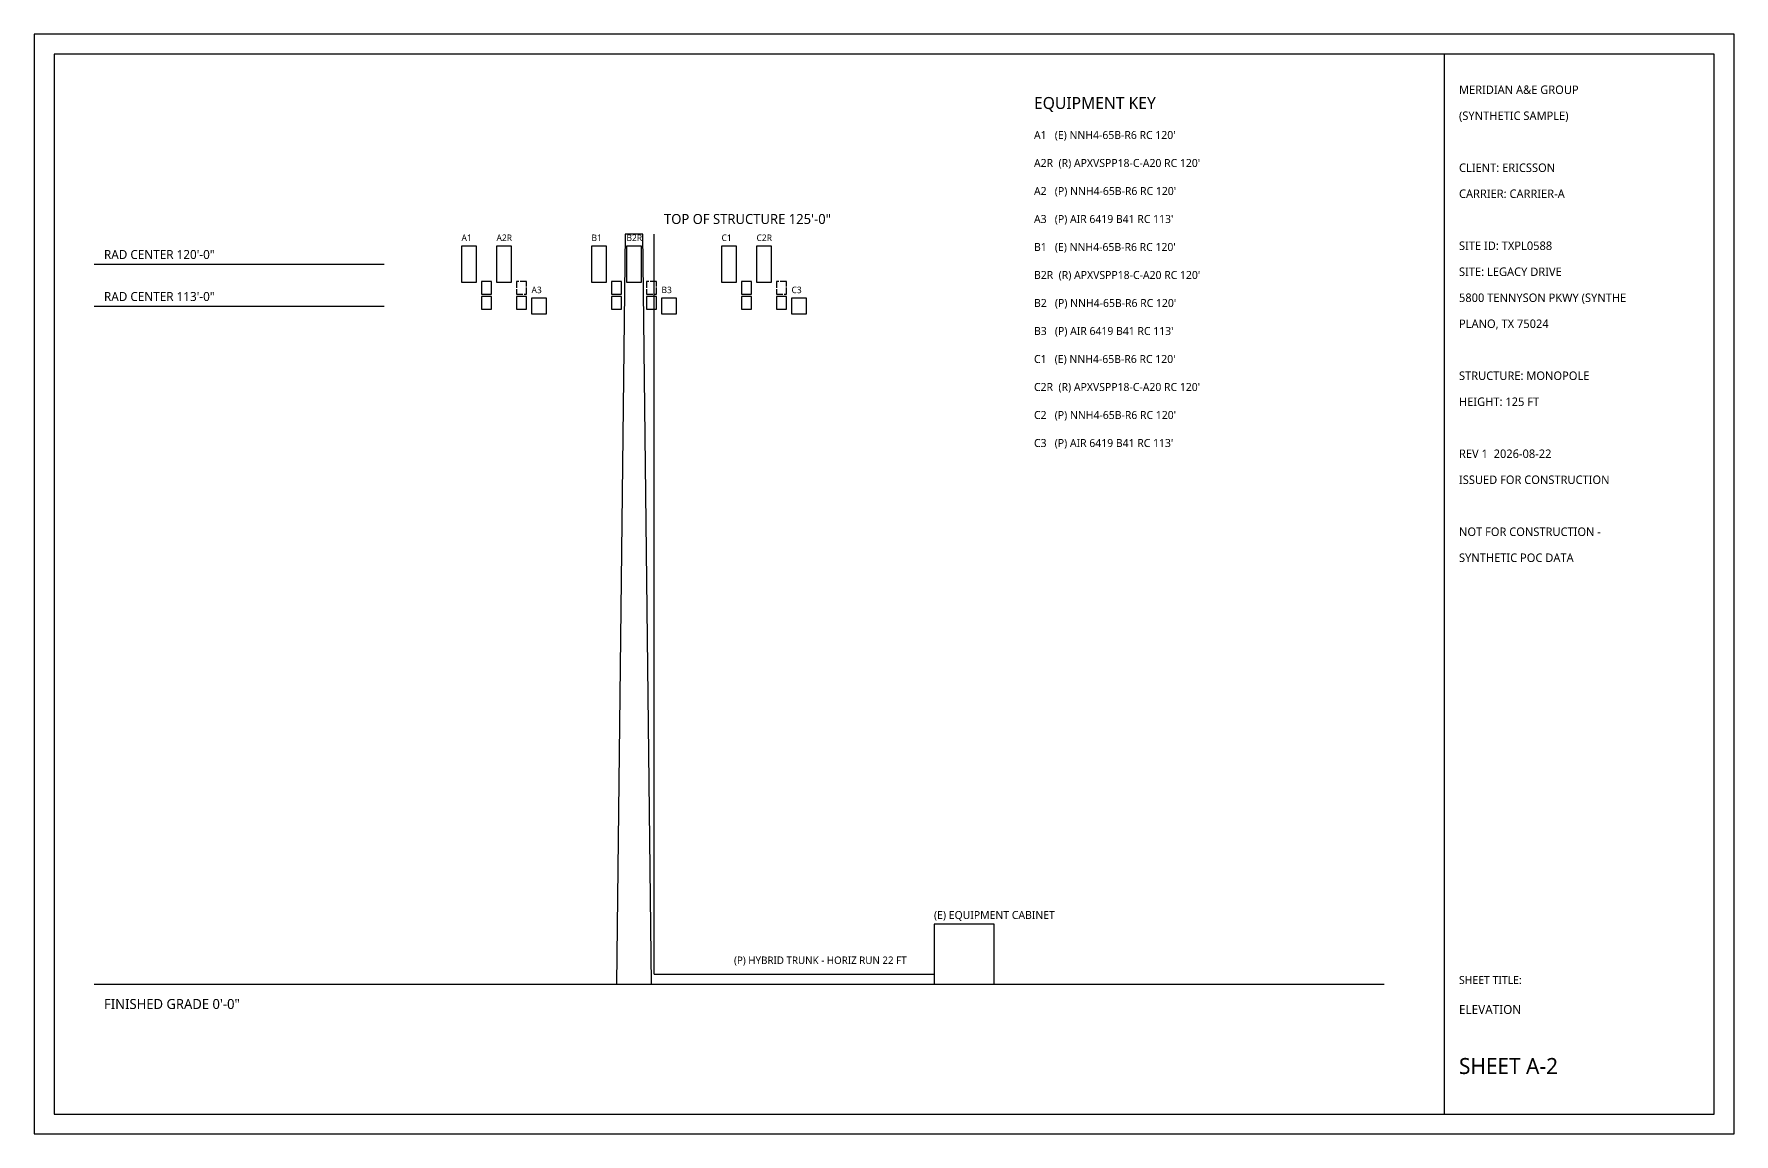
# Model space of a CAD drawing. Extents: x 0 to 1940, y 0 to 220.
# Drawn here: x 400 to 740, y 0 to 220 of the extents above; entities that cross this region are included whole.
import ezdxf

# ---------------------------------------------------------------- set-up
doc = ezdxf.new("R2010")
doc.units = 0
doc.linetypes.add('DASHED', pattern=[1.524, 1.27, -0.254])
for name, color, linetype in [('A-ANT-EXIST', 8, 'Continuous'), ('A-ANT-NEW', 1, 'Continuous'), ('A-ANT-REMOVE', 30, 'DASHED'), ('A-BORDER', 7, 'Continuous'), ('A-CABLE', 3, 'Continuous'), ('A-DIM', 4, 'Continuous'), ('A-RRU-EXIST', 8, 'Continuous'), ('A-RRU-NEW', 1, 'Continuous'), ('A-RRU-REMOVE', 30, 'DASHED'), ('A-STRUCT', 7, 'Continuous'), ('A-TEXT', 7, 'Continuous'), ('A-TITLE', 7, 'Continuous')]:
    doc.layers.add(name, color=color, linetype=linetype)
doc.styles.add('OpenSans', font='OpenSans-Regular.ttf')

msp = doc.modelspace()

# ---------------------------------------------------------------- linework, layer by layer
at = {"layer": 'A-ANT-EXIST'}
for points in [[(485.5, 170.4), (488.5, 170.4), (488.5, 177.6), (485.5, 177.6)], [(511.5, 170.4), (514.5, 170.4), (514.5, 177.6), (511.5, 177.6)], [(537.5, 170.4), (540.5, 170.4), (540.5, 177.6), (537.5, 177.6)]]:
    msp.add_lwpolyline(points, close=True, dxfattribs=at)
at = {"layer": 'A-ANT-NEW'}
for points in [[(492.5, 170.4), (495.5, 170.4), (495.5, 177.6), (492.5, 177.6)], [(518.5, 170.4), (521.5, 170.4), (521.5, 177.6), (518.5, 177.6)], [(544.5, 170.4), (547.5, 170.4), (547.5, 177.6), (544.5, 177.6)], [(499.5, 164.03), (502.5, 164.03), (502.5, 167.17), (499.5, 167.17)], [(525.5, 164.03), (528.5, 164.03), (528.5, 167.17), (525.5, 167.17)], [(551.5, 164.03), (554.5, 164.03), (554.5, 167.17), (551.5, 167.17)]]:
    msp.add_lwpolyline(points, close=True, dxfattribs=at)
at = {"layer": 'A-ANT-REMOVE'}
for points in [[(492.5, 170.4), (495.5, 170.4), (495.5, 177.6), (492.5, 177.6)], [(518.5, 170.4), (521.5, 170.4), (521.5, 177.6), (518.5, 177.6)], [(544.5, 170.4), (547.5, 170.4), (547.5, 177.6), (544.5, 177.6)]]:
    msp.add_lwpolyline(points, close=True, dxfattribs=at)
at = {"layer": 'A-BORDER'}
for points in [[(400, 0), (740, 0), (740, 220), (400, 220)], [(404, 4), (736, 4), (736, 216), (404, 216)]]:
    msp.add_lwpolyline(points, close=True, dxfattribs=at)
at = {"layer": 'A-CABLE'}
for q in [(524, 180), (580, 32)]:
    msp.add_line((524, 32), q, dxfattribs=at)
at = {"layer": 'A-DIM'}
for p, q in [((412, 174), (470, 174)), ((412, 165.6), (470, 165.6))]:
    msp.add_line(p, q, dxfattribs=at)
at = {"layer": 'A-RRU-EXIST'}
for points in [[(489.5, 168), (491.5, 168), (491.5, 170.5), (489.5, 170.5)], [(515.5, 168), (517.5, 168), (517.5, 170.5), (515.5, 170.5)], [(541.5, 168), (543.5, 168), (543.5, 170.5), (541.5, 170.5)], [(489.5, 165), (491.5, 165), (491.5, 167.5), (489.5, 167.5)], [(515.5, 165), (517.5, 165), (517.5, 167.5), (515.5, 167.5)], [(541.5, 165), (543.5, 165), (543.5, 167.5), (541.5, 167.5)]]:
    msp.add_lwpolyline(points, close=True, dxfattribs=at)
at = {"layer": 'A-RRU-NEW'}
for points in [[(496.5, 165), (498.5, 165), (498.5, 167.5), (496.5, 167.5)], [(522.5, 165), (524.5, 165), (524.5, 167.5), (522.5, 167.5)], [(548.5, 165), (550.5, 165), (550.5, 167.5), (548.5, 167.5)]]:
    msp.add_lwpolyline(points, close=True, dxfattribs=at)
at = {"layer": 'A-RRU-REMOVE'}
for points in [[(496.5, 168), (498.5, 168), (498.5, 170.5), (496.5, 170.5)], [(522.5, 168), (524.5, 168), (524.5, 170.5), (522.5, 170.5)], [(548.5, 168), (550.5, 168), (550.5, 170.5), (548.5, 170.5)]]:
    msp.add_lwpolyline(points, close=True, dxfattribs=at)
at = {"layer": 'A-STRUCT'}
msp.add_line((412, 30), (670, 30), dxfattribs=at)
for points in [[(516.5, 30), (523.5, 30), (521.8, 180), (518.2, 180)], [(580, 30), (592, 30), (592, 42), (580, 42)]]:
    msp.add_lwpolyline(points, close=True, dxfattribs=at)
at = {"layer": 'A-TITLE'}
msp.add_lwpolyline([(682, 4), (736, 4), (736, 216), (682, 216)], close=True, dxfattribs=at)

# ---------------------------------------------------------------- texts
at = {"layer": 'A-CABLE', "style": 'OpenSans'}
msp.add_text('(P) HYBRID TRUNK - HORIZ RUN 22 FT', height=1.5, dxfattribs=at).set_placement((540, 34))
at = {"layer": 'A-DIM', "style": 'OpenSans'}
for s, height, p in [('TOP OF STRUCTURE 125\'-0"', 2, (526, 182)), ('RAD CENTER 120\'-0"', 1.8, (414, 175)), ('RAD CENTER 113\'-0"', 1.8, (414, 166.6))]:
    msp.add_text(s, height=height, dxfattribs=at).set_placement(p)
at = {"layer": 'A-TEXT', "style": 'OpenSans'}
for s, height, p in [('EQUIPMENT KEY', 2.4, (600, 205)), ("A1   (E) NNH4-65B-R6 RC 120'", 1.6, (600, 199)), ("A2R  (R) APXVSPP18-C-A20 RC 120'", 1.6, (600, 193.4)), ("A2   (P) NNH4-65B-R6 RC 120'", 1.6, (600, 187.8)), ("A3   (P) AIR 6419 B41 RC 113'", 1.6, (600, 182.2)), ('A1', 1.3, (485.5, 178.6)), ('A2R', 1.3, (492.5, 178.6)), ('A2', 1.3, (492.5, 178.6)), ('B1', 1.3, (511.5, 178.6)), ('B2R', 1.3, (518.5, 178.6)), ('B2', 1.3, (518.5, 178.6)), ('C1', 1.3, (537.5, 178.6)), ('C2R', 1.3, (544.5, 178.6)), ('C2', 1.3, (544.5, 178.6)), ("B1   (E) NNH4-65B-R6 RC 120'", 1.6, (600, 176.6)), ("B2R  (R) APXVSPP18-C-A20 RC 120'", 1.6, (600, 171)), ('A3', 1.3, (499.5, 168.17)), ('B3', 1.3, (525.5, 168.17)), ('C3', 1.3, (551.5, 168.17)), ("B2   (P) NNH4-65B-R6 RC 120'", 1.6, (600, 165.4)), ("B3   (P) AIR 6419 B41 RC 113'", 1.6, (600, 159.8)), ("C1   (E) NNH4-65B-R6 RC 120'", 1.6, (600, 154.2)), ("C2R  (R) APXVSPP18-C-A20 RC 120'", 1.6, (600, 148.6)), ("C2   (P) NNH4-65B-R6 RC 120'", 1.6, (600, 143)), ("C3   (P) AIR 6419 B41 RC 113'", 1.6, (600, 137.4)), ('(E) EQUIPMENT CABINET', 1.6, (580, 43)), ('FINISHED GRADE 0\'-0"', 2, (414, 25))]:
    msp.add_text(s, height=height, dxfattribs=at).set_placement(p)
at = {"layer": 'A-TITLE', "style": 'OpenSans'}
for s, height, p in [('MERIDIAN A&E GROUP', 1.7, (685, 208)), ('(SYNTHETIC SAMPLE)', 1.7, (685, 202.8)), ('CLIENT: ERICSSON', 1.7, (685, 192.4)), ('CARRIER: CARRIER-A', 1.7, (685, 187.2)), ('SITE ID: TXPL0588', 1.7, (685, 176.8)), ('SITE: LEGACY DRIVE', 1.7, (685, 171.6)), ('5800 TENNYSON PKWY (SYNTHE', 1.7, (685, 166.4)), ('PLANO, TX 75024', 1.7, (685, 161.2)), ('STRUCTURE: MONOPOLE', 1.7, (685, 150.8)), ('HEIGHT: 125 FT', 1.7, (685, 145.6)), ('REV 1  2026-08-22', 1.7, (685, 135.2)), ('ISSUED FOR CONSTRUCTION', 1.7, (685, 130)), ('NOT FOR CONSTRUCTION -', 1.7, (685, 119.6)), ('SYNTHETIC POC DATA', 1.7, (685, 114.4)), ('SHEET TITLE:', 1.6, (685, 30)), ('ELEVATION', 1.8, (685, 24)), ('SHEET A-2', 3.2, (685, 12))]:
    msp.add_text(s, height=height, dxfattribs=at).set_placement(p)

doc.saveas('drawing.dxf')
